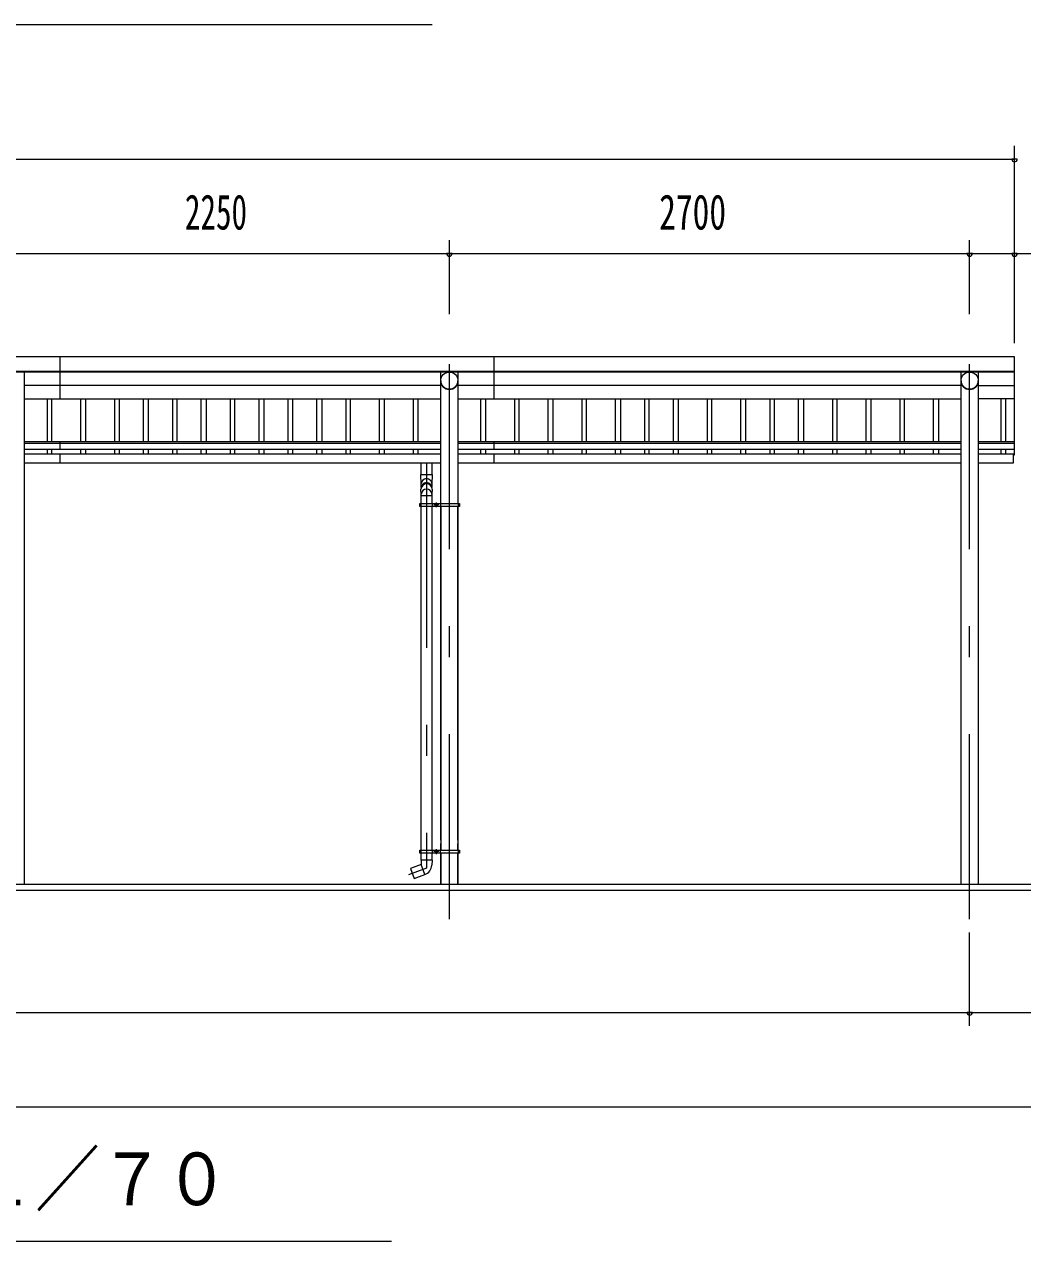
# Model space of a CAD drawing. Units: millimetres, scale not verified. Extents: x -31546 to 31551, y -14700 to 14700.
# Drawn here: x -1785 to 3396, y 1303 to 7623 of the extents above; entities that cross this region are included whole.
import ezdxf
from ezdxf.enums import TextEntityAlignment as Align

# ---------------------------------------------------------------- set-up
doc = ezdxf.new("R2010")
doc.units = ezdxf.units.MM
doc.header["$LTSCALE"] = 80
doc.linetypes.add('USER3', pattern=[24, 12, -5, 2, -5])
for name, color, linetype, lineweight in [('0-2_1-07BOLD', 7, 'Continuous', 18), ('0-3_1-27CENTER', 3, 'USER3', 18), ('0-4_1-47THIN', 4, 'Continuous', 18), ('0-5_1-57DIM', 3, 'Continuous', 18)]:
    doc.layers.add(name, color=color, linetype=linetype, lineweight=lineweight)
doc.styles.add('ＭＳ ゴシック', font='')
doc.styles.get('ＭＳ ゴシック').set_extended_font_data('MS Gothic')

msp = doc.modelspace()

# ---------------------------------------------------------------- linework, layer by layer
at = {"layer": '0-2_1-07BOLD'}
for p, q in [((-1599.42, 5678.35), (-1599.42, 5896.54)), ((650.59, 5896.54), (650.59, 5678.35)), ((-7312.41, 5821.4), (3353.58, 5821.4)), ((3353.59, 5817.32), (-7312.41, 5817.32)), ((-1784.86, 3157.54), (-1784.86, 5817.32)), ((376.03, 5135.54), (376.03, 5817.32)), ((465.14, 5817.32), (465.14, 5135.54)), ((3076.04, 3157.54), (3076.04, 5817.32)), ((3165.13, 5817.32), (3165.13, 3157.54)), ((376.03, 5747.84), (-1784.87, 5747.84)), ((3076.03, 5747.84), (465.13, 5747.84)), ((3165.13, 5747.84), (3353.58, 5747.84)), ((-1784.87, 5678.35), (376.03, 5678.35)), ((465.13, 5678.35), (3076.03, 5678.35)), ((3353.58, 5678.35), (3165.13, 5678.35)), ((-1784.87, 5456.73), (376.03, 5456.73)), ((376.03, 5446.3), (-1784.87, 5446.3)), ((-1599.42, 5416.69), (-1599.42, 5456.73)), ((465.13, 5456.73), (3076.03, 5456.73)), ((3076.03, 5446.3), (465.13, 5446.3)), ((650.59, 5456.73), (650.59, 5416.69)), ((3165.14, 5456.73), (3353.58, 5456.73)), ((3353.58, 5446.3), (3165.14, 5446.3)), ((-1784.87, 5416.69), (376.03, 5416.69)), ((376.03, 5390.36), (-1784.87, 5390.36)), ((-1599.42, 5345.36), (-1599.42, 5390.36)), ((465.13, 5416.69), (3076.03, 5416.69)), ((3076.03, 5390.36), (465.13, 5390.36)), ((650.59, 5390.36), (650.59, 5345.36)), ((3165.13, 5416.69), (3353.58, 5416.69)), ((3348.58, 5387.78), (3353.58, 5387.78)), ((-1784.87, 5345.36), (376.03, 5345.36)), ((275.07, 5285.74), (275.07, 5345.36)), ((330.07, 5345.36), (330.07, 5285.74)), ((465.13, 5345.36), (3076.03, 5345.36)), ((3165.13, 5345.36), (3348.58, 5345.36)), ((273.47, 5127.54), (267.37, 5127.54)), ((273.47, 5119.54), (273.47, 5135.54)), ((275.07, 5176.09), (330.07, 5176.09)), ((275.07, 3335.54), (275.07, 5119.54)), ((330.07, 5119.54), (330.07, 3335.54)), ((331.67, 5135.54), (331.67, 5119.54)), ((374.42, 5135.54), (374.42, 5119.54)), ((376.02, 5119.54), (376.02, 3335.54)), ((465.13, 5119.54), (465.13, 3335.54)), ((466.72, 5135.54), (466.72, 5119.54)), ((472.82, 5127.54), (466.72, 5127.54)), ((376.03, 3386.14), (376.03, 5117.54)), ((465.14, 3386.14), (465.14, 5117.54)), ((376.03, 3335.54), (376.03, 3370.14)), ((465.14, 3335.54), (465.14, 3370.14)), ((273.47, 3327.54), (267.37, 3327.54)), ((273.47, 3319.54), (273.47, 3335.54)), ((275.07, 3282.63), (275.07, 3319.54)), ((330.07, 3319.54), (330.07, 3282.63)), ((331.67, 3335.54), (331.67, 3319.54)), ((374.42, 3319.54), (374.42, 3335.54)), ((376.02, 3157.54), (376.02, 3319.54)), ((376.03, 3319.54), (376.03, 3157.54)), ((465.13, 3157.54), (465.13, 3319.54)), ((465.14, 3319.54), (465.14, 3157.54)), ((466.72, 3335.54), (466.72, 3319.54)), ((466.72, 3327.54), (472.82, 3327.54)), ((331.58, 3282.63), (273.57, 3282.63)), ((293.89, 3208.95), (275.07, 3260.63)), ((331.58, 3282.63), (329.82, 3256.84)), ((-7629.41, 3127.54), (3670.58, 3127.54))]:
    msp.add_line(p, q, dxfattribs=at)
for points in [[(3353.58, 5387.78), (3353.58, 5896.54), (-7312.41, 5896.54), (-7312.41, 5387.78), (-7307.41, 5387.78)], [(3348.58, 5345.36), (3348.58, 5390.36), (3165.13, 5390.36)], [(275.07, 5217.98), (275.07, 5236.07), (273.07, 5285.74), (332.07, 5285.74)], [(332.07, 5285.74), (330.07, 5236.07), (330.07, 5217.97)], [(275.07, 5135.54), (275.07, 5183.03), (273.07, 5208.87)], [(332.07, 5209), (330.07, 5183.03), (330.07, 5135.54)], [(218.86, 3239.64), (237.5, 3188.43), (293.6, 3208.85)], [(273.58, 3282.63), (275.07, 3260.63), (219.16, 3240.28)], [(3520.58, 3157.54), (-7479.41, 3157.54), (-7479.41, 3127.54)]]:
    msp.add_lwpolyline(points, dxfattribs=at)
for points in [[(472.82, 5119.54), (267.37, 5119.54), (267.37, 5135.54), (472.82, 5135.54)], [(348.05, 5130.42), (353.05, 5133.31), (358.05, 5130.42), (358.05, 5124.65), (353.05, 5121.77), (348.05, 5124.65)], [(472.82, 3335.54), (472.82, 3319.54), (267.37, 3319.54), (267.37, 3335.54)], [(358.05, 3330.43), (353.05, 3333.31), (348.05, 3330.43), (348.05, 3324.65), (353.05, 3321.77), (358.05, 3324.65)]]:
    msp.add_lwpolyline(points, close=True, dxfattribs=at)
for centre, radius in [((420.58, 5772.78), 44.55), ((3120.58, 5772.78), 44.55), ((353.05, 5127.54), 6.25), ((353.05, 5127.54), 4.9), ((353.05, 3327.54), 6.25), ((353.05, 3327.54), 4.9)]:
    msp.add_circle(centre, radius, dxfattribs=at)
for centre, radius, start, end in [((420.58, 5772.09), 44.55, 180, 0), ((3120.58, 5772.09), 44.55, 180, 0), ((302.57, 5236.37), 27.55, 3.55867, 176.44133), ((302.57, 5207.16), 29.55, 3.56303, 176.43697), ((302.57, 5215.66), 27.55, 3.55867, 176.44133), ((302.57, 5182.05), 27.55, 3.55867, 176.44133), ((219.33, 3239.81), 0.5, 109.99921, 200.00122), ((274.94, 3260.59), 55, 289.83269, 356.09424)]:
    msp.add_arc(centre, radius, start, end, dxfattribs=at)
at = {"layer": '0-3_1-27CENTER'}
for p, q in [((420.59, 2977.54), (420.59, 6047.54)), ((3120.59, 2977.54), (3120.59, 6047.54)), ((302.57, 5345.36), (302.57, 3241.38)), ((365.55, 5127.54), (340.55, 5127.54)), ((353.05, 5115.04), (353.05, 5140.04)), ((365.55, 3327.54), (340.55, 3327.54)), ((353.05, 3315.04), (353.05, 3340.04)), ((302.59, 3241.38), (209.31, 3207.43))]:
    msp.add_line(p, q, dxfattribs=at)
at = {"layer": '0-4_1-47THIN'}
for p, q in [((-1666.91, 5678.35), (-1666.91, 5456.73)), ((-1641.91, 5456.73), (-1641.91, 5678.35)), ((-1491.91, 5456.73), (-1491.91, 5678.35)), ((-1466.91, 5678.35), (-1466.91, 5456.73)), ((-1316.91, 5678.35), (-1316.91, 5456.73)), ((-1291.91, 5456.73), (-1291.91, 5678.35)), ((-1166.91, 5456.73), (-1166.91, 5678.35)), ((-1141.91, 5678.35), (-1141.91, 5456.73)), ((-1016.91, 5678.35), (-1016.91, 5456.73)), ((-991.91, 5456.73), (-991.91, 5678.35)), ((-866.91, 5456.73), (-866.91, 5678.35)), ((-841.91, 5678.35), (-841.91, 5456.73)), ((-716.91, 5678.35), (-716.91, 5456.73)), ((-691.91, 5456.73), (-691.91, 5678.35)), ((-566.91, 5456.73), (-566.91, 5678.35)), ((-541.91, 5678.35), (-541.91, 5456.73)), ((-416.91, 5678.35), (-416.91, 5456.73)), ((-391.91, 5456.73), (-391.91, 5678.35)), ((-266.91, 5456.73), (-266.91, 5678.35)), ((-241.91, 5678.35), (-241.91, 5456.73)), ((-116.92, 5678.35), (-116.92, 5456.73)), ((-91.91, 5456.73), (-91.91, 5678.35)), ((58.08, 5456.73), (58.08, 5678.35)), ((83.09, 5678.35), (83.09, 5456.73)), ((233.09, 5678.35), (233.09, 5456.73)), ((258.09, 5456.73), (258.09, 5678.35)), ((583.09, 5456.73), (583.09, 5678.35)), ((608.09, 5678.35), (608.09, 5456.73)), ((758.09, 5678.35), (758.09, 5456.73)), ((783.09, 5456.73), (783.09, 5678.35)), ((933.08, 5456.73), (933.08, 5678.35)), ((958.09, 5678.35), (958.09, 5456.73)), ((1108.08, 5678.35), (1108.08, 5456.73)), ((1133.09, 5456.73), (1133.09, 5678.35)), ((1283.08, 5456.73), (1283.08, 5678.35)), ((1308.08, 5678.35), (1308.08, 5456.73)), ((1433.09, 5678.35), (1433.09, 5456.73)), ((1458.09, 5456.73), (1458.09, 5678.35)), ((1583.08, 5456.73), (1583.08, 5678.35)), ((1608.08, 5678.35), (1608.08, 5456.73)), ((1758.09, 5678.35), (1758.09, 5456.73)), ((1783.09, 5456.73), (1783.09, 5678.35)), ((1933.08, 5456.73), (1933.08, 5678.35)), ((1958.08, 5678.35), (1958.08, 5456.73)), ((2083.09, 5678.35), (2083.09, 5456.73)), ((2108.09, 5456.73), (2108.09, 5678.35)), ((2233.08, 5456.73), (2233.08, 5678.35)), ((2258.08, 5678.35), (2258.08, 5456.73)), ((2408.09, 5678.35), (2408.09, 5456.73)), ((2433.09, 5456.73), (2433.09, 5678.35)), ((2583.09, 5456.73), (2583.09, 5678.35)), ((2608.09, 5678.35), (2608.09, 5456.73)), ((2758.08, 5678.35), (2758.08, 5456.73)), ((2783.09, 5456.73), (2783.09, 5678.35)), ((2933.08, 5456.73), (2933.08, 5678.35)), ((2958.09, 5678.35), (2958.09, 5456.73)), ((3283.09, 5678.35), (3283.09, 5456.73)), ((3308.08, 5456.73), (3308.08, 5678.35)), ((-1666.91, 5416.69), (-1666.91, 5390.36)), ((-1641.91, 5390.36), (-1641.91, 5416.69)), ((-1491.91, 5390.36), (-1491.91, 5416.69)), ((-1466.91, 5416.69), (-1466.91, 5390.36)), ((-1316.91, 5416.69), (-1316.91, 5390.36)), ((-1291.91, 5390.36), (-1291.91, 5416.69)), ((-1166.91, 5390.36), (-1166.91, 5416.69)), ((-1141.91, 5416.69), (-1141.91, 5390.36)), ((-1016.91, 5416.69), (-1016.91, 5390.36)), ((-991.91, 5390.36), (-991.91, 5416.69)), ((-866.91, 5390.36), (-866.91, 5416.69)), ((-841.91, 5416.69), (-841.91, 5390.36)), ((-716.91, 5416.69), (-716.91, 5390.36)), ((-691.91, 5390.36), (-691.91, 5416.69)), ((-566.91, 5390.36), (-566.91, 5416.69)), ((-541.91, 5416.69), (-541.91, 5390.36)), ((-416.91, 5416.69), (-416.91, 5390.36)), ((-391.91, 5390.36), (-391.91, 5416.69)), ((-266.91, 5390.36), (-266.91, 5416.69)), ((-241.91, 5416.69), (-241.91, 5390.36)), ((-116.92, 5416.69), (-116.92, 5390.36)), ((-91.91, 5390.36), (-91.91, 5416.69)), ((58.08, 5390.36), (58.08, 5416.69)), ((83.09, 5416.69), (83.09, 5390.36)), ((233.09, 5416.69), (233.09, 5390.36)), ((258.09, 5390.36), (258.09, 5416.69)), ((583.09, 5390.36), (583.09, 5416.69)), ((608.09, 5416.69), (608.09, 5390.36)), ((758.09, 5416.69), (758.09, 5390.36)), ((783.09, 5390.36), (783.09, 5416.69)), ((933.08, 5390.36), (933.08, 5416.69)), ((958.09, 5416.69), (958.09, 5390.36)), ((1108.08, 5416.69), (1108.08, 5390.36)), ((1133.09, 5390.36), (1133.09, 5416.69)), ((1283.08, 5390.36), (1283.08, 5416.69)), ((1308.08, 5416.69), (1308.08, 5390.36)), ((1433.09, 5416.69), (1433.09, 5390.36)), ((1458.09, 5390.36), (1458.09, 5416.69)), ((1583.08, 5390.36), (1583.08, 5416.69)), ((1608.08, 5416.69), (1608.08, 5390.36)), ((1758.09, 5416.69), (1758.09, 5390.36)), ((1783.09, 5390.36), (1783.09, 5416.69)), ((1933.08, 5390.36), (1933.08, 5416.69)), ((1958.08, 5416.69), (1958.08, 5390.36)), ((2083.09, 5416.69), (2083.09, 5390.36)), ((2108.09, 5390.36), (2108.09, 5416.69)), ((2233.08, 5390.36), (2233.08, 5416.69)), ((2258.08, 5416.69), (2258.08, 5390.36)), ((2408.09, 5416.69), (2408.09, 5390.36)), ((2433.09, 5390.36), (2433.09, 5416.69)), ((2583.09, 5390.36), (2583.09, 5416.69)), ((2608.09, 5416.69), (2608.09, 5390.36)), ((2758.08, 5416.69), (2758.08, 5390.36)), ((2783.09, 5390.36), (2783.09, 5416.69)), ((2933.08, 5390.36), (2933.08, 5416.69)), ((2958.09, 5416.69), (2958.09, 5390.36)), ((3283.09, 5416.69), (3283.09, 5390.36)), ((3308.08, 5390.36), (3308.08, 5416.69))]:
    msp.add_line(p, q, dxfattribs=at)
at = {"layer": '0-5_1-57DIM'}
for p, q in [((-4289.41, 7622.54), (330.59, 7622.54)), ((3353.58, 5966.54), (3353.58, 6992.54)), ((-7312.41, 6922.54), (3353.58, 6922.54)), ((3367.58, 6922.54), (3339.58, 6922.54)), ((420.59, 6117.54), (420.59, 6502.54)), ((3120.59, 6117.54), (3120.59, 6502.54)), ((-1829.41, 6432.54), (420.59, 6432.54)), ((434.59, 6432.54), (406.59, 6432.54)), ((420.59, 6432.54), (3120.59, 6432.54)), ((3134.59, 6432.54), (3106.59, 6432.54)), ((3120.59, 6432.54), (3353.58, 6432.54)), ((3367.58, 6432.54), (3339.58, 6432.54)), ((3353.58, 6432.54), (3903.08, 6432.54)), ((3120.59, 2422.54), (3120.59, 2907.54)), ((-7079.41, 2492.54), (3120.59, 2492.54)), ((3134.59, 2492.54), (3106.59, 2492.54)), ((3120.59, 2492.54), (3520.58, 2492.54)), ((-7479.41, 2002.54), (3520.58, 2002.54)), ((120.59, 1302.54), (-4079.41, 1302.54))]:
    msp.add_line(p, q, dxfattribs=at)
for centre in [(3353.58, 6922.54), (420.59, 6432.54), (3120.59, 6432.54), (3353.58, 6432.54), (3120.59, 2492.54)]:
    msp.add_arc(centre, 14, 180, 0, dxfattribs=at)

# ---------------------------------------------------------------- texts
at = {"layer": '0-5_1-57DIM', "color": 7, "style": 'ＭＳ ゴシック'}
for s, height, width, p in [('2250', 182.3, 0.65, (-951.77, 6502.54)), ('2700', 182.3, 0.7, (1509.34, 6502.54)), ('正面図\u3000Ｓ＝１／７０', 273.5, 0.9, (-4079.41, 1409.85))]:
    msp.add_text(s, height=height, dxfattribs=dict(at, width=width)).set_placement(p, align=Align.BOTTOM_LEFT)

doc.saveas('drawing.dxf')
